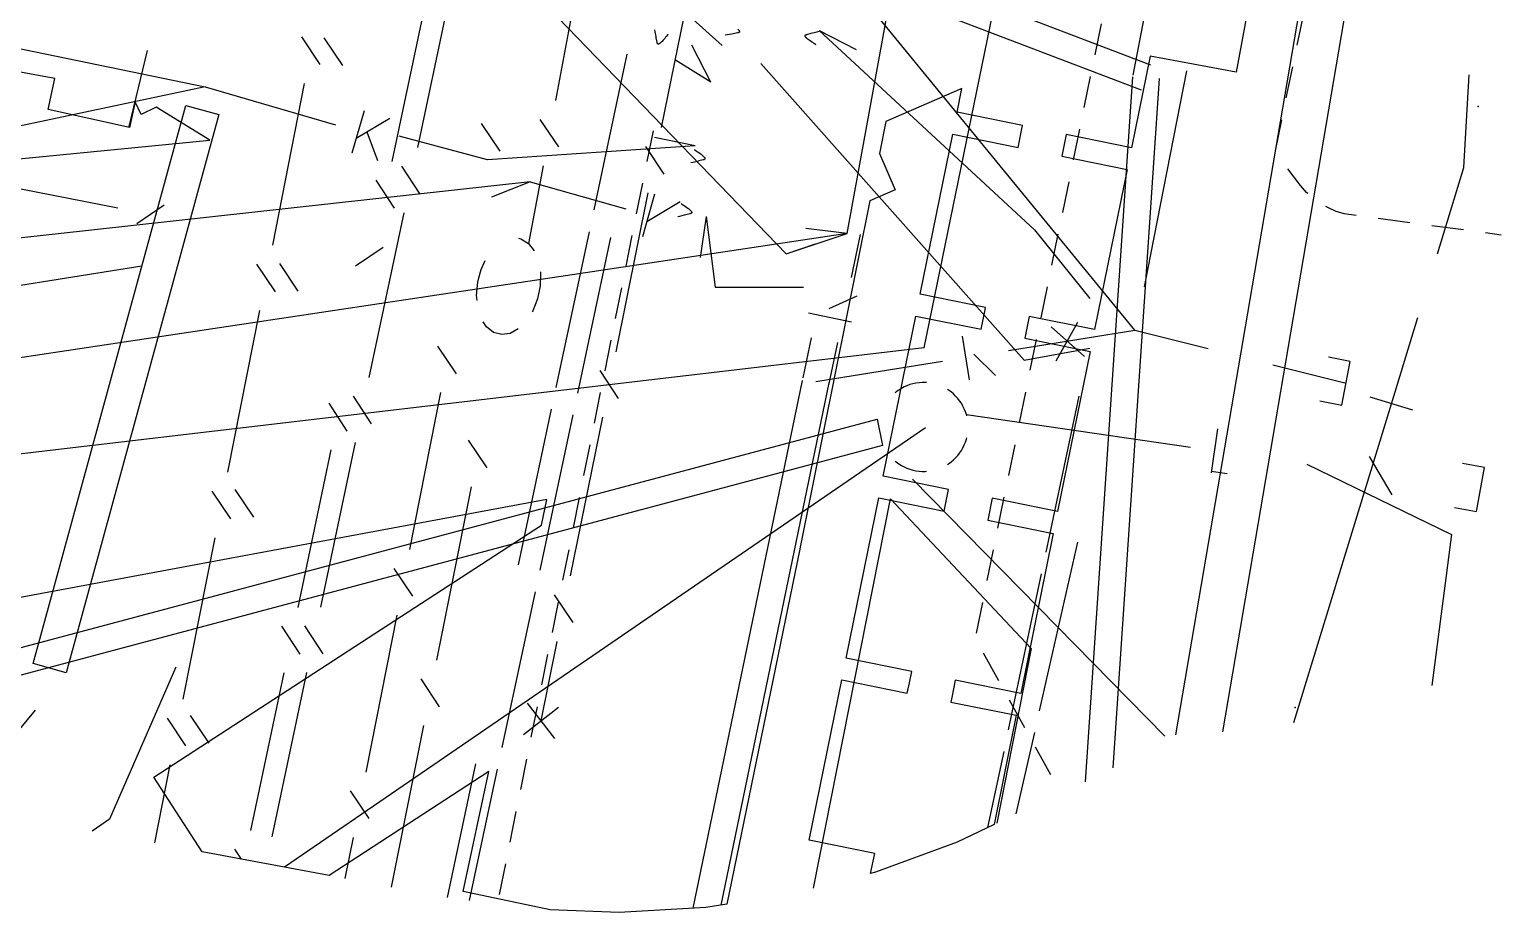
# Model space of a CAD drawing. Header units: metres. Extents: x 4550 to 4731, y 10605 to 11772.
# Drawn here: x 4566.92 to 4599.92, y 10605.31 to 10625.17 of the extents above; entities that cross this region are included whole.
import ezdxf

# ---------------------------------------------------------------- set-up
doc = ezdxf.new("R2010")
doc.units = ezdxf.units.M
for name, color, linetype in [('CURB', 7, 'Continuous'), ('ELECTR_CABLE', 7, 'Continuous'), ('ELECTR_CABLE_COMM', 7, 'Continuous'), ('GAS', 7, 'Continuous'), ('LAMP', 7, 'Continuous'), ('SEWER', 7, 'Continuous'), ('WATER_PIPELINE', 7, 'Continuous')]:
    doc.layers.add(name, color=color, linetype=linetype)

msp = doc.modelspace()

# ---------------------------------------------------------------- linework, layer by layer
at = {"layer": 'CURB'}
for points in [[(4595.415, 10624.815), (4595.56, 10625.517)], [(4590.87, 10624.595), (4591.012, 10625.288)], [(4590.627, 10623.413), (4590.769, 10624.106)], [(4595.169, 10623.624), (4595.314, 10624.326)], [(4594.923, 10622.432), (4595.068, 10623.134)], [(4580.803, 10622.198), (4580.941, 10622.885)], [(4590.385, 10622.23), (4590.527, 10622.923)], [(4595.655, 10621.477), (4595.626, 10621.502), (4595.487, 10621.655), (4595.2, 10622.029)], [(4580.566, 10621.021), (4580.704, 10621.708)], [(4590.143, 10621.048), (4590.285, 10621.741)], [(4596.738, 10620.981), (4596.468, 10621.017), (4596.29, 10621.075), (4596.115, 10621.152), (4596.058, 10621.184)], [(4597.944, 10620.818), (4597.234, 10620.914)], [(4580.329, 10619.843), (4580.467, 10620.53)], [(4589.9, 10619.865), (4590.042, 10620.558)], [(4599.149, 10620.656), (4598.439, 10620.751)], [(4600, 10620.541), (4599.645, 10620.589)], [(4580.092, 10618.666), (4580.23, 10619.353)], [(4589.658, 10618.683), (4589.8, 10619.376)], [(4579.855, 10617.489), (4579.993, 10618.176)], [(4589.415, 10617.501), (4589.557, 10618.193)], [(4579.618, 10616.312), (4579.756, 10616.999)], [(4589.173, 10616.318), (4589.315, 10617.011)], [(4579.381, 10615.134), (4579.52, 10615.821)], [(4588.93, 10615.136), (4589.072, 10615.828)], [(4579.144, 10613.957), (4579.283, 10614.644)], [(4588.688, 10613.953), (4588.83, 10614.646)], [(4578.908, 10612.78), (4579.046, 10613.467)], [(4588.445, 10612.771), (4588.587, 10613.463)], [(4578.671, 10611.602), (4578.809, 10612.29)], [(4588.203, 10611.588), (4588.345, 10612.281)], [(4578.434, 10610.425), (4578.572, 10611.112)], [(4588.705, 10610.52), (4588.362, 10611.138)], [(4578.197, 10609.248), (4578.335, 10609.935)], [(4589.29, 10609.464), (4588.947, 10610.083)], [(4589.875, 10608.408), (4589.533, 10609.027)], [(4577.96, 10608.071), (4578.098, 10608.758)], [(4577.723, 10606.893), (4577.861, 10607.581)], [(4577.486, 10605.716), (4577.625, 10606.403)]]:
    msp.add_lwpolyline(points, dxfattribs=at)
at = {"layer": 'ELECTR_CABLE'}
for points in [[(4591.724, 10624.139), (4596.711, 10649.898)], [(4582.485, 10624.805), (4576.551, 10630.142), (4575.306, 10631.925)], [(4592.125, 10624.362), (4577.684, 10629.868)], [(4591.911, 10623.802), (4577.47, 10629.307)], [(4581.273, 10625.062), (4581.264, 10625.05), (4581.232, 10625.01), (4581.218, 10624.992), (4581.197, 10624.965), (4581.173, 10624.935), (4581.156, 10624.915), (4581.139, 10624.897), (4581.126, 10624.883), (4581.112, 10624.87), (4581.104, 10624.862), (4581.096, 10624.856), (4581.089, 10624.85), (4581.086, 10624.848), (4581.083, 10624.846), (4581.078, 10624.843), (4581.074, 10624.841), (4581.071, 10624.839), (4581.068, 10624.838), (4581.065, 10624.837), (4581.061, 10624.836), (4581.058, 10624.835), (4581.057, 10624.835), (4581.055, 10624.835), (4581.054, 10624.835), (4581.052, 10624.835), (4581.05, 10624.836), (4581.048, 10624.836), (4581.046, 10624.837), (4581.046, 10624.837), (4581.045, 10624.837), (4581.044, 10624.838), (4581.043, 10624.839), (4581.042, 10624.839), (4581.041, 10624.84), (4581.039, 10624.842), (4581.038, 10624.843), (4581.037, 10624.844), (4581.036, 10624.845), (4581.035, 10624.847), (4581.035, 10624.848), (4581.034, 10624.849), (4581.033, 10624.851), (4581.032, 10624.854), (4581.031, 10624.856), (4581.03, 10624.859), (4581.029, 10624.864), (4581.028, 10624.868), (4581.026, 10624.876), (4581.008, 10624.974), (4581.003, 10625.006), (4580.983, 10625.114), (4580.976, 10625.157)], [(4582.842, 10625.173), (4582.85, 10625.165), (4582.856, 10625.157), (4582.861, 10625.15), (4582.864, 10625.147), (4582.866, 10625.144), (4582.869, 10625.138), (4582.871, 10625.135), (4582.873, 10625.132), (4582.874, 10625.129), (4582.875, 10625.126), (4582.876, 10625.122), (4582.877, 10625.119), (4582.877, 10625.118), (4582.877, 10625.116), (4582.877, 10625.114), (4582.877, 10625.113), (4582.877, 10625.111), (4582.876, 10625.109), (4582.876, 10625.107), (4582.875, 10625.107), (4582.875, 10625.106), (4582.874, 10625.105), (4582.874, 10625.104), (4582.873, 10625.103), (4582.872, 10625.101), (4582.871, 10625.1), (4582.869, 10625.099), (4582.868, 10625.098), (4582.867, 10625.097), (4582.866, 10625.096), (4582.864, 10625.095), (4582.863, 10625.095), (4582.862, 10625.094), (4582.859, 10625.093), (4582.856, 10625.092), (4582.853, 10625.091), (4582.849, 10625.09), (4582.844, 10625.089), (4582.836, 10625.087), (4582.739, 10625.068), (4582.706, 10625.062), (4582.598, 10625.042), (4582.556, 10625.034)], [(4584.598, 10624.822), (4584.586, 10624.83), (4584.543, 10624.858), (4584.523, 10624.87), (4584.495, 10624.889), (4584.463, 10624.911), (4584.442, 10624.926), (4584.422, 10624.941), (4584.407, 10624.953), (4584.393, 10624.965), (4584.384, 10624.973), (4584.377, 10624.98), (4584.371, 10624.986), (4584.369, 10624.989), (4584.367, 10624.992), (4584.363, 10624.997), (4584.36, 10625.001), (4584.359, 10625.004), (4584.357, 10625.007), (4584.356, 10625.01), (4584.354, 10625.013), (4584.354, 10625.016), (4584.353, 10625.017), (4584.353, 10625.019), (4584.353, 10625.021), (4584.353, 10625.022), (4584.353, 10625.024), (4584.354, 10625.026), (4584.354, 10625.028), (4584.354, 10625.029), (4584.355, 10625.03), (4584.355, 10625.031), (4584.356, 10625.032), (4584.356, 10625.033), (4584.357, 10625.034), (4584.358, 10625.035), (4584.36, 10625.037), (4584.361, 10625.038), (4584.362, 10625.039), (4584.363, 10625.04), (4584.364, 10625.041), (4584.366, 10625.042), (4584.367, 10625.042), (4584.37, 10625.044), (4584.372, 10625.045), (4584.375, 10625.046), (4584.379, 10625.048), (4584.384, 10625.049), (4584.391, 10625.051), (4584.487, 10625.078), (4584.519, 10625.086), (4584.625, 10625.115), (4584.667, 10625.126)], [(4584.67, 10625.143), (4589.507, 10620.659), (4590.754, 10619.116)], [(4584.67, 10625.143), (4585.5, 10624.714)], [(4582.23, 10623.98), (4581.804, 10624.811)], [(4569.567, 10624.691), (4569.15, 10622.979)], [(4580.348, 10624.606), (4579.602, 10621.106)], [(4582.23, 10623.98), (4581.437, 10624.473)], [(4583.354, 10624.4), (4589.276, 10617.731), (4590.749, 10617.999)], [(4590.653, 10608.247), (4591.719, 10624.102)], [(4592.924, 10624.236), (4591.974, 10619.376)], [(4599.161, 10622.062), (4599.279, 10624.146)], [(4591.276, 10608.565), (4592.318, 10624.062)], [(4581.88, 10622.55), (4577.21, 10622.234), (4575.229, 10622.768)], [(4581.88, 10622.55), (4580.965, 10622.739)], [(4581.859, 10622.465), (4581.872, 10622.457), (4581.914, 10622.428), (4581.933, 10622.415), (4581.962, 10622.396), (4581.993, 10622.373), (4582.014, 10622.358), (4582.034, 10622.342), (4582.048, 10622.33), (4582.062, 10622.318), (4582.071, 10622.31), (4582.077, 10622.303), (4582.083, 10622.296), (4582.086, 10622.293), (4582.088, 10622.29), (4582.092, 10622.285), (4582.094, 10622.281), (4582.096, 10622.278), (4582.097, 10622.275), (4582.098, 10622.272), (4582.1, 10622.269), (4582.1, 10622.266), (4582.101, 10622.265), (4582.101, 10622.263), (4582.101, 10622.261), (4582.101, 10622.26), (4582.101, 10622.258), (4582.1, 10622.256), (4582.1, 10622.254), (4582.1, 10622.253), (4582.099, 10622.252), (4582.099, 10622.251), (4582.098, 10622.25), (4582.097, 10622.249), (4582.096, 10622.248), (4582.095, 10622.247), (4582.094, 10622.245), (4582.093, 10622.244), (4582.092, 10622.243), (4582.091, 10622.243), (4582.089, 10622.242), (4582.088, 10622.241), (4582.087, 10622.24), (4582.084, 10622.239), (4582.082, 10622.238), (4582.078, 10622.236), (4582.074, 10622.235), (4582.07, 10622.234), (4582.062, 10622.232), (4581.965, 10622.207), (4581.933, 10622.199), (4581.827, 10622.172), (4581.785, 10622.162)], [(4598.566, 10620.123), (4599.161, 10622.062)], [(4581.563, 10621.253), (4581.575, 10621.244), (4581.618, 10621.216), (4581.637, 10621.203), (4581.665, 10621.183), (4581.696, 10621.161), (4581.717, 10621.146), (4581.737, 10621.13), (4581.751, 10621.118), (4581.765, 10621.106), (4581.774, 10621.097), (4581.781, 10621.09), (4581.786, 10621.084), (4581.789, 10621.081), (4581.791, 10621.078), (4581.795, 10621.073), (4581.797, 10621.069), (4581.799, 10621.066), (4581.8, 10621.063), (4581.802, 10621.06), (4581.803, 10621.056), (4581.804, 10621.054), (4581.804, 10621.052), (4581.804, 10621.051), (4581.804, 10621.049), (4581.804, 10621.048), (4581.804, 10621.046), (4581.804, 10621.044), (4581.803, 10621.042), (4581.803, 10621.041), (4581.802, 10621.04), (4581.802, 10621.039), (4581.801, 10621.038), (4581.801, 10621.037), (4581.8, 10621.036), (4581.799, 10621.035), (4581.797, 10621.033), (4581.796, 10621.032), (4581.795, 10621.031), (4581.794, 10621.03), (4581.792, 10621.029), (4581.791, 10621.029), (4581.79, 10621.028), (4581.787, 10621.026), (4581.785, 10621.025), (4581.782, 10621.024), (4581.777, 10621.023), (4581.773, 10621.021), (4581.765, 10621.019), (4581.669, 10620.995), (4581.637, 10620.987), (4581.53, 10620.96), (4581.488, 10620.95)], [(4582.13, 10620.96), (4581.996, 10620.036)], [(4582.13, 10620.96), (4582.333, 10619.373), (4584.317, 10619.373)], [(4579.498, 10620.617), (4578.751, 10617.117)], [(4579.981, 10620.485), (4579.235, 10616.99)], [(4597.532, 10616.749), (4598.127, 10618.689)], [(4589.772, 10613.412), (4590.513, 10616.916)], [(4598.01, 10616.603), (4597.054, 10616.896)], [(4578.647, 10616.628), (4577.901, 10613.128)], [(4579.131, 10616.501), (4578.386, 10613.006)], [(4595.337, 10609.578), (4597.532, 10616.749)], [(4590.476, 10613.633), (4589.617, 10609.844)], [(4588.928, 10609.419), (4589.669, 10612.923)], [(4578.282, 10612.517), (4577.536, 10609.022)], [(4570.206, 10610.826), (4568.717, 10607.408), (4568.326, 10607.138)], [(4589.506, 10609.356), (4589.091, 10607.526)], [(4588.463, 10607.223), (4588.824, 10608.93)], [(4576.945, 10608.65), (4576.304, 10605.644)], [(4577.432, 10608.533), (4576.801, 10605.576)]]:
    msp.add_lwpolyline(points, dxfattribs=at)
at = {"layer": 'ELECTR_CABLE_COMM'}
for points in [[(4579.396, 10627.051), (4578.739, 10623.57)], [(4581.127, 10622.958), (4581.852, 10626.529)], [(4575.649, 10622.507), (4576.43, 10626.205)], [(4575.072, 10622.197), (4575.822, 10625.744)], [(4573.455, 10624.374), (4573.038, 10624.996)], [(4573.961, 10624.357), (4573.544, 10624.979)], [(4572.385, 10620.315), (4573.101, 10623.949)], [(4578.389, 10623.142), (4578.812, 10622.523)], [(4577.072, 10623.047), (4577.49, 10622.425)], [(4581.184, 10621.911), (4580.771, 10622.536)], [(4565.454, 10621.826), (4565.957, 10621.728), (4566.307, 10621.66), (4568.902, 10621.156)], [(4575.122, 10621.149), (4574.713, 10621.777)], [(4575.698, 10621.459), (4575.289, 10622.087)], [(4578.461, 10622.096), (4578.133, 10620.355)], [(4580.103, 10617.917), (4580.828, 10621.488)], [(4569.328, 10620.804), (4569.949, 10621.223)], [(4574.557, 10617.341), (4575.339, 10621.039)], [(4577.91, 10620.47), (4577.966, 10620.455), (4578.133, 10620.355), (4578.266, 10620.19)], [(4574.248, 10619.849), (4574.87, 10620.268)], [(4572.449, 10619.268), (4572.031, 10619.89)], [(4572.96, 10619.278), (4572.543, 10619.9)], [(4576.979, 10619.068), (4576.968, 10619.188), (4576.993, 10619.48), (4577.019, 10619.581), (4577.068, 10619.766), (4577.161, 10619.966)], [(4578.403, 10619.712), (4578.407, 10619.692), (4578.4, 10619.402), (4578.341, 10619.111), (4578.236, 10618.841), (4578.219, 10618.814)], [(4571.379, 10615.209), (4572.095, 10618.843)], [(4577.905, 10618.43), (4577.726, 10618.331), (4577.533, 10618.302), (4577.351, 10618.351), (4577.194, 10618.476), (4577.118, 10618.594)], [(4576.09, 10618.046), (4576.508, 10617.424)], [(4580.16, 10616.87), (4579.746, 10617.495)], [(4574.607, 10616.294), (4574.198, 10616.922)], [(4576.155, 10616.999), (4575.462, 10613.469)], [(4574.062, 10616.135), (4573.653, 10616.763)], [(4579.078, 10612.876), (4579.804, 10616.447)], [(4573.466, 10612.176), (4574.247, 10615.874)], [(4577.207, 10615.306), (4576.79, 10615.929)], [(4572.954, 10612.168), (4573.703, 10615.715)], [(4576.076, 10610.985), (4576.852, 10614.882)], [(4571.442, 10614.162), (4571.025, 10614.784)], [(4571.959, 10614.199), (4571.542, 10614.821)], [(4570.372, 10610.103), (4571.089, 10613.737)], [(4575.109, 10613.044), (4575.527, 10612.422)], [(4579.136, 10611.829), (4578.722, 10612.454)], [(4575.173, 10611.997), (4574.48, 10608.467)], [(4573.003, 10611.12), (4572.594, 10611.748)], [(4573.516, 10611.128), (4573.107, 10611.756)], [(4578.417, 10609.621), (4578.78, 10611.406)], [(4571.894, 10607.153), (4572.644, 10610.7)], [(4572.375, 10607.01), (4573.156, 10610.708)], [(4576.137, 10609.937), (4575.721, 10610.561)], [(4578.021, 10609.314), (4578.811, 10609.927)], [(4578.724, 10609.225), (4578.111, 10610.015)], [(4570.436, 10609.056), (4570.019, 10609.678)], [(4570.958, 10609.12), (4570.541, 10609.742)], [(4575.058, 10605.876), (4575.783, 10609.513)], [(4569.736, 10606.874), (4570.082, 10608.631)], [(4574.127, 10608.042), (4574.545, 10607.42)], [(4574.191, 10606.995), (4574.01, 10606.073)], [(4571.681, 10606.509), (4571.535, 10606.734)]]:
    msp.add_lwpolyline(points, dxfattribs=at)
at = {"layer": 'GAS'}
for points in [[(4594.766, 10628.142), (4594.042, 10624.207), (4592.107, 10624.563), (4591.689, 10622.506), (4590.219, 10622.804), (4590.12, 10622.314), (4591.59, 10622.016), (4590.859, 10618.415), (4589.389, 10618.713), (4589.335, 10618.451), (4589.289, 10618.223), (4590.759, 10617.925), (4590.028, 10614.324), (4588.558, 10614.622), (4588.459, 10614.132), (4589.929, 10613.834), (4589.198, 10610.233), (4587.728, 10610.531), (4587.657, 10610.181), (4587.628, 10610.041), (4589.098, 10609.743), (4588.6, 10607.29), (4587.769, 10606.889), (4585.936, 10606.216), (4585.825, 10606.187), (4585.917, 10606.639), (4584.447, 10606.938), (4585.178, 10610.539), (4586.648, 10610.24), (4586.696, 10610.475), (4586.748, 10610.73), (4585.278, 10611.029), (4586.009, 10614.63), (4587.479, 10614.331), (4587.578, 10614.821), (4586.108, 10615.12), (4586.839, 10618.721), (4588.309, 10618.422), (4588.398, 10618.86), (4588.409, 10618.912), (4586.939, 10619.211), (4587.67, 10622.812), (4589.14, 10622.513), (4589.239, 10623.003), (4587.769, 10623.302), (4587.878, 10623.836), (4586.167, 10623.098), (4586.022, 10622.378), (4586.378, 10621.555), (4585.807, 10621.309), (4584.235, 10613.487), (4584.231, 10613.488), (4584.233, 10613.479), (4582.596, 10605.496), (4582.118, 10605.421), (4580.17, 10605.306), (4578.624, 10605.366), (4576.67, 10605.784), (4577.247, 10608.478), (4573.652, 10606.14), (4570.803, 10606.674), (4569.713, 10608.351), (4578.43, 10614.018), (4578.547, 10614.599), (4558.653, 10610.895)], [(4556.172, 10621.225), (4570.975, 10622.676), (4569.764, 10623.415), (4569.432, 10623.25), (4569.291, 10623.534), (4569.165, 10622.961), (4567.335, 10623.364), (4567.488, 10624.059), (4563.118, 10624.862)]]:
    msp.add_lwpolyline(points, dxfattribs=at)
at = {"layer": 'LAMP'}
for p in [(4599.483, 10623.433), (4595.369, 10609.916)]:
    msp.add_point(p, dxfattribs=at)
at = {"layer": 'SEWER'}
for points in [[(4591.766, 10618.403), (4572.415, 10642.025), (4557.363, 10644.792)], [(4583.925, 10620.121), (4571.114, 10633.394), (4564.143, 10634.676)], [(4585.297, 10620.579), (4587.63, 10633.341)], [(4592.689, 10609.304), (4595.509, 10625.858)], [(4595.509, 10625.858), (4596.514, 10625.686), (4593.735, 10609.373)], [(4565.119, 10625.056), (4570.866, 10623.877)], [(4570.866, 10623.877), (4556.421, 10620.815), (4550.9, 10622.397)], [(4570.866, 10623.877), (4573.799, 10623.02)], [(4567, 10610.906), (4570.431, 10623.458), (4571.176, 10623.253), (4567.744, 10610.701), (4567, 10610.906)], [(4574.442, 10623.336), (4574.164, 10622.386)], [(4574.263, 10622.724), (4575.018, 10623.168)], [(4574.502, 10622.865), (4574.74, 10622.217)], [(4578.171, 10621.742), (4555.929, 10619.29), (4551.433, 10620.578)], [(4578.171, 10621.742), (4577.304, 10621.395)], [(4578.171, 10621.742), (4580.326, 10621.135)], [(4580.966, 10621.458), (4580.697, 10620.504)], [(4580.793, 10620.844), (4581.544, 10621.295)], [(4585.297, 10620.579), (4555.229, 10616.058), (4553.328, 10616.603)], [(4583.925, 10620.121), (4585.297, 10620.579)], [(4585.297, 10620.579), (4584.37, 10620.692)], [(4585.395, 10619.591), (4585.598, 10620.551)], [(4583.925, 10620.121), (4584.589, 10620.343)], [(4569.442, 10619.842), (4555.806, 10617.666), (4552.192, 10618.701)], [(4584.892, 10618.892), (4585.519, 10619.178)], [(4584.427, 10618.795), (4585.396, 10618.591)], [(4589.885, 10618.478), (4590.629, 10617.809)], [(4590.477, 10618.576), (4589.988, 10617.704)], [(4584.306, 10617.328), (4584.496, 10618.234)], [(4587.885, 10618.267), (4588.042, 10617.289)], [(4588.921, 10617.944), (4591.766, 10618.403)], [(4591.766, 10618.403), (4593.412, 10617.989)], [(4584.884, 10617.163), (4585.086, 10618.123)], [(4588.142, 10617.867), (4588.635, 10617.385)], [(4584.595, 10617.246), (4587.44, 10617.705)], [(4594.866, 10617.622), (4596.512, 10617.208)], [(4595.926, 10616.812), (4596.417, 10616.717), (4596.607, 10617.699), (4596.117, 10617.794)], [(4581.838, 10605.404), (4584.294, 10617.274)], [(4582.466, 10605.475), (4584.895, 10617.218)], [(4567.043, 10609.858), (4565.312, 10607.771)]]:
    msp.add_lwpolyline(points, dxfattribs=at)
at = {"layer": 'WATER_PIPELINE'}
for points in [[(4587.029, 10618.007), (4589.105, 10628.133)], [(4587.029, 10618.007), (4555.006, 10614.244)], [(4587.081, 10617.225), (4587.052, 10617.227), (4586.982, 10617.227), (4586.913, 10617.222), (4586.843, 10617.213), (4586.775, 10617.198), (4586.708, 10617.179), (4586.642, 10617.155), (4586.579, 10617.126), (4586.517, 10617.094), (4586.458, 10617.057), (4586.401, 10617.016), (4586.379, 10616.997)], [(4587.985, 10616.475), (4587.978, 10616.503), (4587.957, 10616.57), (4587.931, 10616.634), (4587.9, 10616.697), (4587.865, 10616.758), (4587.826, 10616.815), (4587.783, 10616.87), (4587.736, 10616.922), (4587.686, 10616.971), (4587.633, 10617.016), (4587.576, 10617.057), (4587.552, 10617.072)], [(4587.978, 10616.503), (4593.013, 10615.77)], [(4557.515, 10611.766), (4564.248, 10610.609), (4585.975, 10616.4), (4586.094, 10615.811), (4564.276, 10609.995), (4558.533, 10610.982)], [(4587.056, 10616.21), (4572.649, 10606.328)], [(4593.621, 10616.184), (4593.477, 10615.197)], [(4587.552, 10615.383), (4587.576, 10615.399), (4587.633, 10615.44), (4587.686, 10615.485), (4587.736, 10615.533), (4587.783, 10615.585), (4587.826, 10615.64), (4587.865, 10615.698), (4587.9, 10615.758), (4587.931, 10615.821), (4587.957, 10615.886), (4587.978, 10615.952), (4587.985, 10615.98)], [(4597.032, 10615.562), (4597.541, 10614.701)], [(4586.379, 10615.458), (4586.401, 10615.44), (4586.458, 10615.399), (4586.517, 10615.362), (4586.579, 10615.329), (4586.642, 10615.301), (4586.708, 10615.277), (4586.775, 10615.257), (4586.843, 10615.243), (4586.913, 10615.233), (4586.982, 10615.228), (4587.052, 10615.228), (4587.081, 10615.23)], [(4593.481, 10615.229), (4593.84, 10615.177)], [(4595.63, 10615.389), (4598.885, 10613.807), (4598.438, 10610.412)], [(4598.95, 10614.418), (4599.442, 10614.329), (4599.621, 10615.312), (4599.13, 10615.402)], [(4586.763, 10615.055), (4592.439, 10609.273)], [(4584.543, 10605.854), (4586.275, 10614.61)], [(4586.275, 10614.61), (4589.431, 10611.244), (4588.66, 10607.318)]]:
    msp.add_lwpolyline(points, dxfattribs=at)

doc.saveas('drawing.dxf')
